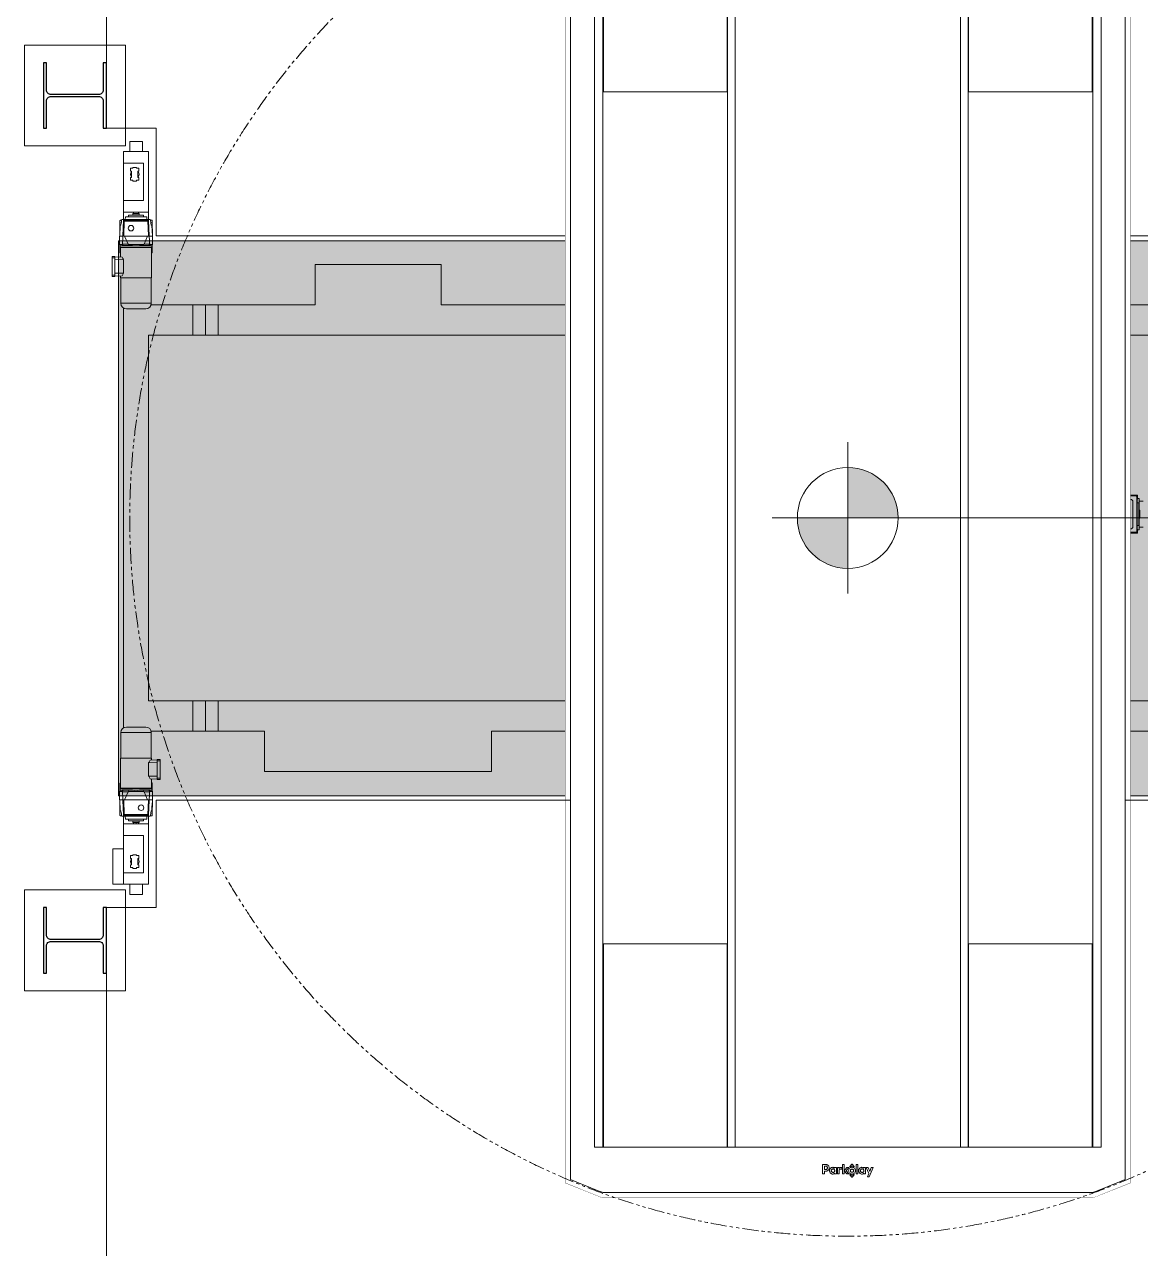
# Model space of a CAD drawing. Header units: inches. Extents: x -17229 to 23588, y -1896 to 20170.
# Drawn here: x -2525 to 1901, y 12026 to 16879 of the extents above; entities that cross this region are included whole.
import ezdxf

# ---------------------------------------------------------------- set-up
doc = ezdxf.new("R2010")
doc.units = ezdxf.units.IN
doc.header["$MEASUREMENT"] = 0
doc.set_wipeout_variables(frame=1)
doc.linetypes.add('PHANTOM', pattern=[12.7, 6.35, -1.27, 1.27, -1.27, 1.27, -1.27])
for name, color, linetype in [('PK24-LOGO', 7, 'Continuous'), ('PK24E', 7, 'Continuous'), ('PK24E-STRUCT-STEEL', 254, 'Continuous')]:
    doc.layers.add(name, color=color, linetype=linetype)
for name, color, linetype, true_color in [('PK24-SYS-ROOM', 8, 'Continuous', 0x808080), ('PK24E-COMP-PALLET', 132, 'Continuous', 0x00b7c8), ('PK24E-HELPER', 253, 'PHANTOM', 0xa1a1a1), ('PK24E-SYS-LIFT', 31, 'Continuous', 0xffcc5a)]:
    doc.layers.add(name, color=color, linetype=linetype, true_color=true_color)

# ---------------------------------------------------------------- blocks, each defined once
blk = doc.blocks.new('ELIFTTT-CHASIS--TOP-COMP-PKE24')
at = {"layer": 'PK24E-HELPER', "lineweight": 5}
blk.add_point((0, 167.5), dxfattribs=at)
at = {"layer": 'PK24E-HELPER'}
blk.add_point((0, -167.5), dxfattribs=at)
at = {"layer": 'PK24E-SYS-LIFT', "lineweight": 5}
for p, q in [((-284.75, 149.25), (-284.75, 145.25)), ((-283.91, 149.25), (-284.75, 149.25)), ((-279.75, 149.25), (-283.91, 149.25)), ((-279.75, 145.25), (-279.75, 149.25)), ((-287.25, 145.25), (-287.25, 140.65)), ((-277.25, 145.25), (-287.25, 145.25)), ((-277.25, 145.25), (-277.25, 121.25)), ((-279.35, 140.65), (-287.25, 140.65)), ((-287.25, 140.65), (-287.25, 125.85)), ((-284.4, 138.62), (-284.4, 137.52)), ((-283.48, 138.62), (-284.4, 138.62)), ((-284.4, 137.52), (-284.02, 137.52)), ((-284.02, 137.52), (-284.02, 134.98)), ((-283.48, 138.95), (-283.48, 138.62)), ((-282.02, 138.95), (-283.48, 138.95)), ((-282.02, 138.62), (-282.02, 138.95)), ((-281.1, 138.62), (-282.02, 138.62)), ((-281.48, 137.52), (-281.1, 137.52)), ((-281.48, 134.98), (-281.48, 137.52)), ((-281.1, 137.52), (-281.1, 138.62)), ((-279.35, 125.85), (-279.35, 140.65)), ((-284.4, 134.98), (-284.4, 133.88)), ((-284.02, 134.98), (-284.4, 134.98)), ((-284.4, 133.88), (-283.48, 133.88)), ((-283.48, 133.88), (-283.48, 133.55)), ((-283.48, 133.55), (-282.02, 133.55)), ((-282.02, 133.88), (-281.1, 133.88)), ((-282.02, 133.55), (-282.02, 133.88)), ((-281.1, 134.98), (-281.48, 134.98)), ((-281.1, 133.88), (-281.1, 134.98)), ((-287.25, 125.85), (-287.25, 121.25)), ((-287.25, 125.85), (-279.35, 125.85)), ((-288.64, 117.85), (-288.75, 111.75)), ((-288.44, 118.05), (-287.89, 118.05)), ((-287.82, 118.3), (-287.22, 118.3)), ((-287.46, 111.91), (-287.24, 117.91)), ((-287.25, 121.25), (-277.25, 121.25)), ((-287.25, 118.3), (-287.25, 121.25)), ((-287.22, 118.3), (-287.24, 117.91)), ((-286.95, 117.61), (-287.24, 117.91)), ((-287.24, 117.91), (-277.26, 117.91)), ((-287.22, 118.3), (-277.28, 118.3)), ((-286.95, 117.61), (-287.16, 111.91)), ((-277.55, 117.61), (-286.95, 117.61)), ((-286.47, 119.4), (-286.53, 118.3)), ((-286.47, 119.4), (-278.03, 119.4)), ((-285.25, 120.1), (-285.25, 119.4)), ((-285.25, 120.1), (-279.25, 120.1)), ((-283.4, 120.7), (-283.5, 120.6)), ((-283.5, 120.6), (-283.5, 120.1)), ((-281, 120.6), (-283.5, 120.6)), ((-283.4, 120.7), (-281.1, 120.7)), ((-283.25, 121.25), (-283.25, 120.7)), ((-281.25, 120.7), (-281.25, 121.25)), ((-281, 120.6), (-281.1, 120.7)), ((-281, 120.1), (-281, 120.6)), ((-279.25, 119.4), (-279.25, 120.1)), ((-277.97, 118.3), (-278.03, 119.4)), ((-277.26, 117.91), (-277.55, 117.61)), ((-277.34, 111.91), (-277.55, 117.61)), ((-277.26, 117.91), (-277.28, 118.3)), ((-277.28, 118.3), (-276.68, 118.3)), ((-277.26, 117.91), (-277.04, 111.91)), ((-277.25, 121.25), (-277.25, 118.3)), ((-276.61, 118.05), (-276.06, 118.05)), ((-275.86, 117.85), (-275.75, 111.75)), ((-288.83, 111.75), (-288.77, 108.41)), ((-288.83, 111.75), (-287.46, 111.75)), ((-288.56, 116.1), (-288.71, 111.75)), ((-288.62, 114.18), (-288.59, 114.17)), ((-288.54, 115.62), (-288.58, 115.63)), ((-288.56, 116.1), (-288.32, 116.1)), ((-287.53, 109.94), (-287.47, 111.69)), ((-287.47, 111.69), (-287.16, 111.91)), ((-287.46, 111.91), (-287.47, 111.69)), ((-287.09, 111.75), (-287.16, 111.91)), ((-287.09, 111.75), (-286.81, 111.75)), ((-285.44, 108.55), (-286.81, 111.75)), ((-286.81, 111.75), (-277.69, 111.75)), ((-277.69, 111.75), (-279.06, 108.55)), ((-277.69, 111.75), (-277.41, 111.75)), ((-277.41, 111.75), (-277.34, 111.91)), ((-277.03, 111.69), (-277.34, 111.91)), ((-277.04, 111.91), (-277.03, 111.69)), ((-277.04, 111.75), (-275.67, 111.75)), ((-276.97, 109.94), (-277.03, 111.69)), ((-276.18, 116.1), (-275.94, 116.1)), ((-275.79, 111.75), (-275.94, 116.1)), ((-275.73, 108.41), (-275.67, 111.75)), ((-288.77, 108.41), (-288.5, 108.14)), ((-288.77, 108.41), (-287.72, 108.41)), ((-288.64, 105.25), (-288.69, 108.33)), ((-288.5, 108.31), (-288.5, 107.35)), ((-288.5, 107.35), (-276, 107.35)), ((-288.4, 107.18), (-288.4, 103.44)), ((-288.4, 107.18), (-282.25, 107.18)), ((-287.72, 108.41), (-287.37, 108)), ((-287.37, 108), (-287.69, 108)), ((-287.67, 108.55), (-285.44, 108.55)), ((-285.07, 108), (-287.37, 108)), ((-285.44, 108.55), (-285.2, 108.41)), ((-285.2, 108.41), (-279.3, 108.41)), ((-285.2, 108.41), (-285.07, 108)), ((-283.65, 108), (-285.07, 108)), ((-282.25, 107.18), (-276.1, 107.18)), ((-279.43, 108), (-280.85, 108)), ((-279.3, 108.41), (-279.43, 108)), ((-277.13, 108), (-279.43, 108)), ((-279.3, 108.41), (-279.06, 108.55)), ((-279.06, 108.55), (-276.83, 108.55)), ((-276.78, 108.41), (-277.13, 108)), ((-276.81, 108), (-277.13, 108)), ((-276.78, 108.41), (-275.73, 108.41)), ((-276.1, 95.25), (-276.1, 107.18)), ((-276, 108.14), (-275.73, 108.41)), ((-276, 107.35), (-276, 108.31)), ((-275.86, 105.25), (-275.81, 108.33)), ((-291.75, 103.18), (-291.75, 103.68)), ((-291.75, 103.68), (-290.65, 103.68)), ((-291.75, 96.28), (-291.75, 103.18)), ((-290.65, 103.18), (-291.75, 103.18)), ((-290.65, 103.68), (-290.65, 103.18)), ((-290.65, 103.56), (-287.79, 103.41)), ((-290.65, 96.28), (-290.65, 103.18)), ((-290.65, 102.45), (-287.25, 102.38)), ((-288.44, 105.05), (-288.4, 105.05)), ((-287.25, 102.45), (-287.25, 102.38)), ((-287.25, 97.08), (-287.25, 102.38)), ((-287.25, 102.38), (-287.25, 102.38)), ((-287.2, 102.38), (-287.25, 102.38)), ((-287.2, 97.08), (-287.2, 102.38)), ((-276.1, 105.05), (-276.06, 105.05)), ((-290.65, 97), (-287.25, 97.08)), ((-287.25, 97.08), (-287.25, 97.08)), ((-287.25, 97.01), (-287.25, 97.08)), ((-287.2, 97.08), (-287.25, 97.08)), ((-161.2, 100.5), (-211.2, 100.5)), ((-211.2, 100.5), (-211.2, 84.5)), ((-161.2, 84.5), (-161.2, 100.5)), ((-291.75, 95.78), (-291.75, 96.28)), ((-291.75, 96.28), (-290.65, 96.28)), ((-290.65, 95.78), (-291.75, 95.78)), ((-290.65, 96.28), (-290.65, 95.78)), ((-290.65, 95.9), (-287.79, 96.05)), ((-288.4, 96.02), (-288.4, 95.25)), ((-288.4, 95.25), (-276.1, 95.25)), ((-288.3, 95.25), (-288.3, 88.12)), ((-276.2, 85.1), (-276.2, 95.25)), ((-288.3, 88.12), (-288.3, 87.8)), ((-288.3, 87.8), (-288.3, 85.1)), ((-288.3, 85.1), (-276.2, 85.1)), ((-287.25, -83.22), (-287.25, 83.22)), ((-278.4, 82.9), (-286.1, 82.9)), ((-276.28, 84.5), (-259.75, 84.5)), ((-259.75, 72.5), (-259.75, 84.5)), ((-259.75, 84.5), (-254.75, 84.5)), ((-254.75, 72.5), (-254.75, 84.5)), ((-254.75, 84.5), (-249.75, 84.5)), ((-249.75, 84.5), (-249.75, 72.5)), ((-211.2, 84.5), (-249.75, 84.5)), ((-68.85, 84.5), (-161.2, 84.5)), ((249.75, 84.5), (68.85, 84.5)), ((-277.25, 72.5), (-277.25, -72.5)), ((-277.25, 72.5), (-259.75, 72.5)), ((-254.75, 72.5), (-259.75, 72.5)), ((-249.75, 72.5), (-254.75, 72.5)), ((-249.75, 72.5), (-81.39, 72.5)), ((81.39, 72.5), (249.75, 72.5)), ((108.63, 9), (114.95, 9)), ((114.75, 8.8), (108.64, 8.8)), ((114.4, 8.7), (108.65, 8.7)), ((112.38, 7.3), (108.76, 7.3)), ((113.01, 6.79), (112.59, 7.21)), ((113.1, -3.58), (113.1, 6.58)), ((114.6, -5.5), (114.6, 8.5)), ((114.75, -5.8), (114.75, 8.8)), ((114.95, 8), (114.75, 8)), ((114.95, 7.5), (114.75, 7.5)), ((115.45, 6), (114.75, 6)), ((114.95, 9), (114.95, 8)), ((114.95, 8), (114.95, 7.5)), ((115.6, 7.75), (114.95, 7.75)), ((115.45, 6), (115.45, -3)), ((115.6, 7.75), (115.6, 3.3)), ((117.1, 6.6), (115.6, 6.6)), ((115.6, 1.5), (115.6, 3.3)), ((115.8, 3.13), (115.6, 3.13)), ((115.6, -0.3), (115.6, 1.5)), ((115.8, -0.13), (115.8, 3.13)), ((108.92, -4.3), (112.38, -4.3)), ((112.59, -4.21), (113.01, -3.79)), ((114.75, -3), (115.45, -3)), ((114.95, -4.5), (114.75, -4.5)), ((114.95, -5), (114.95, -4.5)), ((114.95, -4.75), (115.6, -4.75)), ((115.6, -0.13), (115.8, -0.13)), ((115.6, -0.3), (115.6, -4.75)), ((115.6, -3.6), (117.1, -3.6)), ((108.83, -6), (114.95, -6)), ((108.85, -5.7), (114.4, -5.7)), ((114.75, -5.8), (108.85, -5.8)), ((114.95, -5), (114.75, -5)), ((114.95, -6), (114.95, -5)), ((-277.25, -72.5), (-259.75, -72.5)), ((-259.75, -84.5), (-259.75, -72.5)), ((-259.75, -72.5), (-254.75, -72.5)), ((-254.75, -84.5), (-254.75, -72.5)), ((-254.75, -72.5), (-249.75, -72.5)), ((-249.75, -72.5), (-249.75, -84.5)), ((-81.39, -72.5), (-249.75, -72.5)), ((249.75, -72.5), (81.39, -72.5)), ((-288.3, -85.1), (-288.3, -95.25)), ((-276.2, -85.1), (-288.3, -85.1)), ((-286.1, -82.9), (-278.4, -82.9)), ((-276.28, -84.5), (-259.75, -84.5)), ((-276.2, -87.8), (-276.2, -85.1)), ((-254.75, -84.5), (-259.75, -84.5)), ((-249.75, -84.5), (-254.75, -84.5)), ((-249.75, -84.5), (-231.25, -84.5)), ((-231.25, -84.5), (-231.25, -100.5)), ((-141.25, -84.5), (-68.85, -84.5)), ((-141.25, -84.5), (-141.25, -100.5)), ((68.85, -84.5), (171.2, -84.5)), ((-276.2, -88.12), (-276.2, -87.8)), ((-276.2, -95.25), (-276.2, -88.12)), ((-288.4, -95.25), (-288.4, -107.18)), ((-276.1, -95.25), (-288.4, -95.25)), ((-273.85, -97), (-277.25, -97.08)), ((-277.25, -97.01), (-277.25, -97.08)), ((-273.85, -95.9), (-276.71, -96.05)), ((-276.1, -96.02), (-276.1, -95.25)), ((-273.85, -96.28), (-273.85, -95.78)), ((-273.85, -95.78), (-272.75, -95.78)), ((-272.75, -96.28), (-273.85, -96.28)), ((-273.85, -96.28), (-273.85, -103.18)), ((-272.75, -95.78), (-272.75, -96.28)), ((-272.75, -96.28), (-272.75, -103.18)), ((-277.3, -97.08), (-277.3, -102.38)), ((-277.3, -97.08), (-277.25, -97.08)), ((-277.25, -97.08), (-277.25, -102.38)), ((-277.25, -97.08), (-277.25, -97.08)), ((-231.25, -100.5), (-141.25, -100.5)), ((-288.64, -105.25), (-288.69, -108.33)), ((-288.4, -105.05), (-288.44, -105.05)), ((-277.3, -102.38), (-277.25, -102.38)), ((-273.85, -102.45), (-277.25, -102.38)), ((-277.25, -102.38), (-277.25, -102.38)), ((-277.25, -102.45), (-277.25, -102.38)), ((-273.85, -103.56), (-276.71, -103.41)), ((-276.1, -107.18), (-276.1, -103.44)), ((-276.06, -105.05), (-276.1, -105.05)), ((-275.86, -105.25), (-275.81, -108.33)), ((-273.85, -103.18), (-272.75, -103.18)), ((-273.85, -103.68), (-273.85, -103.18)), ((-272.75, -103.68), (-273.85, -103.68)), ((-272.75, -103.18), (-272.75, -103.68)), ((-288.77, -108.41), (-288.83, -111.75)), ((-288.5, -108.14), (-288.77, -108.41)), ((-287.72, -108.41), (-288.77, -108.41)), ((-288.5, -107.35), (-288.5, -108.31)), ((-276, -107.35), (-288.5, -107.35)), ((-282.25, -107.18), (-288.4, -107.18)), ((-287.72, -108.41), (-287.37, -108)), ((-287.69, -108), (-287.37, -108)), ((-285.44, -108.55), (-287.67, -108.55)), ((-287.53, -109.94), (-287.47, -111.69)), ((-287.37, -108), (-285.07, -108)), ((-286.81, -111.75), (-285.44, -108.55)), ((-285.2, -108.41), (-285.44, -108.55)), ((-285.2, -108.41), (-285.07, -108)), ((-279.3, -108.41), (-285.2, -108.41)), ((-285.07, -108), (-283.65, -108)), ((-276.1, -107.18), (-282.25, -107.18)), ((-280.85, -108), (-279.43, -108)), ((-279.3, -108.41), (-279.43, -108)), ((-279.43, -108), (-277.13, -108)), ((-279.06, -108.55), (-279.3, -108.41)), ((-279.06, -108.55), (-277.69, -111.75)), ((-276.83, -108.55), (-279.06, -108.55)), ((-276.78, -108.41), (-277.13, -108)), ((-277.13, -108), (-276.81, -108)), ((-276.97, -109.94), (-277.03, -111.69)), ((-275.73, -108.41), (-276.78, -108.41)), ((-276, -108.31), (-276, -107.35)), ((-275.73, -108.41), (-276, -108.14)), ((-275.67, -111.75), (-275.73, -108.41)), ((-287.46, -111.75), (-288.83, -111.75)), ((-288.64, -117.85), (-288.75, -111.75)), ((-288.71, -111.75), (-288.56, -116.1)), ((-288.32, -116.1), (-288.56, -116.1)), ((-287.47, -111.69), (-287.16, -111.91)), ((-287.46, -111.91), (-287.47, -111.69)), ((-287.24, -117.91), (-287.46, -111.91)), ((-287.09, -111.75), (-287.16, -111.91)), ((-287.16, -111.91), (-286.95, -117.61)), ((-286.81, -111.75), (-287.09, -111.75)), ((-277.69, -111.75), (-286.81, -111.75)), ((-277.41, -111.75), (-277.69, -111.75)), ((-277.55, -117.61), (-277.34, -111.91)), ((-277.41, -111.75), (-277.34, -111.91)), ((-277.03, -111.69), (-277.34, -111.91)), ((-277.04, -111.91), (-277.26, -117.91)), ((-277.04, -111.91), (-277.03, -111.69)), ((-275.67, -111.75), (-277.04, -111.75)), ((-275.94, -116.1), (-276.18, -116.1)), ((-275.96, -115.62), (-275.92, -115.63)), ((-275.94, -116.1), (-275.79, -111.75)), ((-275.88, -114.18), (-275.91, -114.17)), ((-275.86, -117.85), (-275.75, -111.75)), ((-287.89, -118.05), (-288.44, -118.05)), ((-287.22, -118.3), (-287.82, -118.3)), ((-287.25, -121.25), (-287.25, -118.3)), ((-287.25, -121.25), (-277.25, -121.25)), ((-287.25, -121.25), (-287.25, -125.85)), ((-287.24, -117.91), (-286.95, -117.61)), ((-277.26, -117.91), (-287.24, -117.91)), ((-287.24, -117.91), (-287.22, -118.3)), ((-277.28, -118.3), (-287.22, -118.3)), ((-286.95, -117.61), (-277.55, -117.61)), ((-286.53, -118.3), (-286.47, -119.4)), ((-278.03, -119.4), (-286.47, -119.4)), ((-285.25, -119.4), (-285.25, -120.1)), ((-279.25, -120.1), (-285.25, -120.1)), ((-283.5, -120.1), (-283.5, -120.6)), ((-283.5, -120.6), (-283.4, -120.7)), ((-283.5, -120.6), (-281, -120.6)), ((-281.1, -120.7), (-283.4, -120.7)), ((-283.25, -120.7), (-283.25, -121.25)), ((-281.25, -121.25), (-281.25, -120.7)), ((-281.1, -120.7), (-281, -120.6)), ((-281, -120.6), (-281, -120.1)), ((-279.25, -120.1), (-279.25, -119.4)), ((-278.03, -119.4), (-277.97, -118.3)), ((-277.55, -117.61), (-277.26, -117.91)), ((-277.28, -118.3), (-277.26, -117.91)), ((-276.68, -118.3), (-277.28, -118.3)), ((-277.25, -118.3), (-277.25, -121.25)), ((-277.25, -121.25), (-277.25, -145.25)), ((-276.06, -118.05), (-276.61, -118.05)), ((-279.35, -125.85), (-287.25, -125.85)), ((-287.25, -125.85), (-287.25, -140.65)), ((-279.35, -140.65), (-279.35, -125.85)), ((-291.45, -145.25), (-291.45, -131.25)), ((-287.25, -131.25), (-291.45, -131.25)), ((-284.4, -133.88), (-284.4, -134.98)), ((-283.48, -133.88), (-284.4, -133.88)), ((-284.4, -134.98), (-284.02, -134.98)), ((-284.02, -134.98), (-284.02, -137.52)), ((-282.02, -133.55), (-283.48, -133.55)), ((-283.48, -133.55), (-283.48, -133.88)), ((-282.02, -133.88), (-282.02, -133.55)), ((-281.1, -133.88), (-282.02, -133.88)), ((-281.48, -134.98), (-281.1, -134.98)), ((-281.48, -137.52), (-281.48, -134.98)), ((-281.1, -134.98), (-281.1, -133.88)), ((-287.25, -140.65), (-279.35, -140.65)), ((-287.25, -140.65), (-287.25, -145.25)), ((-284.4, -137.52), (-284.4, -138.62)), ((-284.02, -137.52), (-284.4, -137.52)), ((-284.4, -138.62), (-283.48, -138.62)), ((-283.48, -138.62), (-283.48, -138.95)), ((-283.48, -138.95), (-282.02, -138.95)), ((-282.02, -138.62), (-281.1, -138.62)), ((-282.02, -138.95), (-282.02, -138.62)), ((-281.1, -137.52), (-281.48, -137.52)), ((-281.1, -138.62), (-281.1, -137.52)), ((-287.25, -145.25), (-291.45, -145.25)), ((-287.25, -145.25), (-277.25, -145.25)), ((-284.75, -145.25), (-284.75, -149.25)), ((-279.75, -149.25), (-279.75, -145.25)), ((-279.75, -149.25), (-284.75, -149.25))]:
    blk.add_line(p, q, dxfattribs=at)
for centre, radius in [((-284.25, 114.91), 1.1), ((0, 0), 109), ((0, 0), 60), ((-280.25, -114.91), 1.1)]:
    blk.add_circle(centre, radius, dxfattribs=at)
for centre, radius, start, end in [((-282.75, 136.25), 1.72, 137.63, 222.37), ((-282.75, 136.25), 1.72, 317.63, 42.37), ((-288.44, 117.85), 0.2, 90, 179), ((-287.75, 117), 0.45, 132.2453, 204.5747), ((-276.75, 117), 0.45, 335.4253, 47.7547), ((-276.06, 117.85), 0.2, 1, 90), ((-288.3, 107.35), 0.2, 180, 240), ((-282.25, 101.91), 6.25, 77.0707, 102.9293), ((-276.2, 107.35), 0.2, 300, 0), ((-288.44, 105.25), 0.2, 181, 270), ((-282.25, 106.03), 6.15, 215.6016, 216.4055), ((-276.06, 105.25), 0.2, 270, 359), ((-282.25, 93.43), 6.15, 143.5945, 144.3984), ((-286.1, 85.1), 2.2, 180, 270), ((-278.4, 85.1), 2.2, 270, 0), ((112.38, 7), 0.3, 45, 90), ((112.8, 6.58), 0.3, 0, 45), ((114.4, 8.5), 0.2, 0, 90), ((115.4, 3.3), 0.2, 0, 75.5225), ((112.38, -4), 0.3, 270, 315), ((112.8, -3.58), 0.3, 315, 0), ((115.4, -0.3), 0.2, 284.4775, 0), ((114.4, -5.5), 0.2, 270, 0), ((-286.1, -85.1), 2.2, 90, 180), ((-278.4, -85.1), 2.2, 0, 90), ((-282.25, -93.43), 6.15, 323.5945, 324.3984), ((-288.44, -105.25), 0.2, 90, 179), ((-282.25, -106.03), 6.15, 35.6016, 36.4055), ((-276.06, -105.25), 0.2, 1, 90), ((-288.3, -107.35), 0.2, 120, 180), ((-282.25, -101.91), 6.25, 257.0707, 282.9293), ((-276.2, -107.35), 0.2, 0, 60), ((-288.44, -117.85), 0.2, 181, 270), ((-287.75, -117), 0.45, 155.4253, 227.7547), ((-276.75, -117), 0.45, 312.2453, 24.5747), ((-276.06, -117.85), 0.2, 270, 359), ((-282.75, -136.25), 1.72, 137.63, 222.37), ((-282.75, -136.25), 1.72, 317.63, 42.37)]:
    blk.add_arc(centre, radius, start, end, dxfattribs=at)
for centre, major_axis, ratio, start_param, end_param in [((-258.83, 111.06), (0, 29.91), 0.99939, 1.327153, 1.396535), ((-305.67, 111.06), (0, 29.91), 0.99939, 4.886651, 4.956033), ((-259.13, 85.52), (-26.34, 26.35), 0.507159, 0.207962, 0.215452), ((-259.93, 27.64), (-17.65, 106.42), 0.210216, 0.652517, 0.672911), ((-304.57, 27.64), (17.65, 106.42), 0.210212, 5.610299, 5.630699), ((-305.37, 85.52), (26.34, 26.35), 0.507143, 6.067743, 6.075233), ((-282.25, 105.66), (-4.43, 4.6), 0.92858, 1.214489, 1.388243), ((-282.25, 93.8), (4.43, 4.6), 0.92858, 1.75335, 1.927104), ((-282.25, -93.8), (4.43, 4.6), 0.92858, 4.894943, 5.068696), ((-282.25, -105.66), (-4.43, 4.6), 0.92858, 4.356082, 4.529835), ((-259.13, -85.52), (26.34, 26.35), 0.507143, 2.92615, 2.93364), ((-259.93, -27.64), (17.65, 106.42), 0.210212, 2.468706, 2.489106), ((-304.57, -27.64), (-17.65, 106.42), 0.210216, 3.79411, 3.814504), ((-305.37, -85.52), (-26.34, 26.35), 0.507159, 3.349555, 3.357045), ((-258.83, -111.06), (0, 29.91), 0.99939, 1.745058, 1.81444), ((-305.67, -111.06), (0, 29.91), 0.99939, 4.468745, 4.538127)]:
    blk.add_ellipse(centre, major_axis=major_axis, ratio=ratio, start_param=start_param, end_param=end_param, dxfattribs=at)
for points, knots in [([(-287.82, 118.3), (-287.82, 118.3), (-287.83, 118.3), (-287.83, 118.28), (-287.83, 118.28)], [0, 0, 0, 0, 0.487803, 1, 1, 1, 1]), ([(-282.41, 121.25), (-282.39, 121.24), (-282.34, 121.21), (-282.25, 121.2), (-282.16, 121.21), (-282.11, 121.24), (-282.09, 121.25)], [0, 0, 0, 0, 0.230406, 0.49981, 0.78779, 1, 1, 1, 1]), ([(-276.67, 118.28), (-276.67, 118.28), (-276.67, 118.3), (-276.68, 118.3), (-276.68, 118.3)], [0, 0, 0, 0, 0.485402, 1, 1, 1, 1]), ([(-288.61, 114.18), (-288.61, 114.18), (-288.61, 114.16), (-288.61, 114.22), (-288.6, 114.37), (-288.6, 114.62), (-288.6, 114.9), (-288.59, 115.18), (-288.59, 115.43), (-288.58, 115.58), (-288.58, 115.64), (-288.58, 115.63), (-288.58, 115.63)], [0, 0, 0, 0, 0.000422, 0.125216, 0.249969, 0.374831, 0.499914, 0.625089, 0.750116, 0.875001, 0.999834, 1, 1, 1, 1]), ([(-288.58, 115.24), (-288.58, 115.23), (-288.58, 115.15), (-288.59, 114.97), (-288.6, 114.73), (-288.6, 114.53), (-288.6, 114.43), (-288.6, 114.39)], [0, 0, 0, 0, 0.041978, 0.306281, 0.570431, 0.834353, 1, 1, 1, 1]), ([(-288.6, 114.39), (-288.6, 114.33), (-288.6, 114.24), (-288.59, 114.21), (-288.59, 114.2)], [0, 0, 0, 0, 0.571187, 1, 1, 1, 1]), ([(-288.58, 114.19), (-288.58, 114.19), (-288.57, 114.2), (-288.56, 114.28), (-288.54, 114.44), (-288.53, 114.66), (-288.51, 114.9), (-288.51, 115.15), (-288.51, 115.36), (-288.52, 115.53), (-288.53, 115.62), (-288.53, 115.62), (-288.54, 115.61)], [0, 0, 0, 0, 0.009511, 0.124893, 0.240611, 0.356456, 0.472081, 0.587302, 0.702221, 0.817124, 0.932235, 1, 1, 1, 1]), ([(-288.26, 116.25), (-288.27, 116.21), (-288.29, 116.14), (-288.31, 116.1), (-288.31, 116.1), (-288.32, 116.1)], [0, 0, 0, 0, 0.432931, 0.865827, 1, 1, 1, 1]), ([(-276.18, 116.1), (-276.19, 116.11), (-276.21, 116.12), (-276.22, 116.18), (-276.23, 116.23), (-276.24, 116.25)], [0, 0, 0, 0, 0.43316, 0.866325, 1, 1, 1, 1]), ([(-287.69, 108), (-287.78, 108.05), (-288, 108.18), (-288.21, 108.29), (-288.35, 108.34), (-288.43, 108.36), (-288.47, 108.35), (-288.5, 108.34), (-288.5, 108.31), (-288.5, 108.31)], [0, 0, 0, 0, 0.189659, 0.44506, 0.57653, 0.707999, 0.799497, 0.930008, 1, 1, 1, 1]), ([(-276, 108.31), (-276, 108.31), (-276, 108.34), (-276.02, 108.35), (-276.08, 108.36), (-276.16, 108.34), (-276.27, 108.29), (-276.41, 108.23), (-276.58, 108.14), (-276.73, 108.05), (-276.81, 108)], [0, 0, 0, 0, 0.053259, 0.184632, 0.316005, 0.44367, 0.571338, 0.702705, 0.834078, 1, 1, 1, 1]), ([(-288.3, 87.8), (-288.3, 87.8), (-288.3, 87.81), (-288.3, 87.83), (-288.3, 87.87), (-288.3, 87.92), (-288.3, 87.98), (-288.3, 88.03), (-288.3, 88.08), (-288.3, 88.11), (-288.3, 88.12), (-288.3, 88.12), (-288.3, 88.12)], [0, 0, 0, 0, 0.106425, 0.212833, 0.319705, 0.427399, 0.535627, 0.64388, 0.751778, 0.859172, 0.966191, 1, 1, 1, 1]), ([(-276.2, -87.8), (-276.2, -87.8), (-276.2, -87.81), (-276.2, -87.83), (-276.2, -87.87), (-276.2, -87.92), (-276.2, -87.98), (-276.2, -88.03), (-276.2, -88.08), (-276.2, -88.11), (-276.2, -88.12), (-276.2, -88.12), (-276.2, -88.12)], [0, 0, 0, 0, 0.106425, 0.212833, 0.319704, 0.427399, 0.535627, 0.643879, 0.751778, 0.859172, 0.966191, 1, 1, 1, 1]), ([(-288.5, -108.31), (-288.5, -108.31), (-288.5, -108.34), (-288.48, -108.35), (-288.42, -108.36), (-288.34, -108.34), (-288.23, -108.29), (-288.09, -108.23), (-287.92, -108.14), (-287.77, -108.05), (-287.69, -108)], [0, 0, 0, 0, 0.053259, 0.184632, 0.316005, 0.44367, 0.571338, 0.702705, 0.834078, 1, 1, 1, 1]), ([(-276.81, -108), (-276.72, -108.05), (-276.5, -108.18), (-276.29, -108.29), (-276.15, -108.34), (-276.07, -108.36), (-276.03, -108.35), (-276, -108.34), (-276, -108.31), (-276, -108.31)], [0, 0, 0, 0, 0.189659, 0.44506, 0.57653, 0.707999, 0.799497, 0.930008, 1, 1, 1, 1]), ([(-288.32, -116.1), (-288.31, -116.11), (-288.29, -116.12), (-288.28, -116.18), (-288.27, -116.23), (-288.26, -116.25)], [0, 0, 0, 0, 0.43316, 0.866317, 1, 1, 1, 1]), ([(-276.24, -116.25), (-276.23, -116.21), (-276.21, -116.14), (-276.19, -116.1), (-276.19, -116.1), (-276.18, -116.1)], [0, 0, 0, 0, 0.432931, 0.865827, 1, 1, 1, 1]), ([(-275.92, -114.19), (-275.92, -114.19), (-275.93, -114.2), (-275.94, -114.28), (-275.96, -114.44), (-275.97, -114.66), (-275.99, -114.9), (-275.99, -115.15), (-275.99, -115.36), (-275.98, -115.53), (-275.97, -115.62), (-275.97, -115.62), (-275.96, -115.61)], [0, 0, 0, 0, 0.009511, 0.124894, 0.240611, 0.356456, 0.472081, 0.587302, 0.702221, 0.817124, 0.932235, 1, 1, 1, 1]), ([(-275.89, -114.18), (-275.89, -114.18), (-275.89, -114.16), (-275.89, -114.22), (-275.9, -114.37), (-275.9, -114.62), (-275.9, -114.9), (-275.91, -115.18), (-275.91, -115.43), (-275.92, -115.58), (-275.92, -115.64), (-275.92, -115.63), (-275.92, -115.63)], [0, 0, 0, 0, 0.000422, 0.125216, 0.249969, 0.374831, 0.499914, 0.625089, 0.750116, 0.875001, 0.999834, 1, 1, 1, 1]), ([(-275.92, -115.24), (-275.92, -115.23), (-275.92, -115.15), (-275.91, -114.97), (-275.9, -114.73), (-275.9, -114.53), (-275.9, -114.43), (-275.9, -114.39)], [0, 0, 0, 0, 0.041978, 0.30628, 0.570431, 0.834353, 1, 1, 1, 1]), ([(-275.9, -114.39), (-275.9, -114.33), (-275.9, -114.24), (-275.91, -114.21), (-275.91, -114.2)], [0, 0, 0, 0, 0.571187, 1, 1, 1, 1]), ([(-287.83, -118.28), (-287.83, -118.28), (-287.83, -118.3), (-287.82, -118.3), (-287.82, -118.3)], [0, 0, 0, 0, 0.485402, 1, 1, 1, 1]), ([(-282.09, -121.25), (-282.11, -121.24), (-282.16, -121.21), (-282.25, -121.2), (-282.34, -121.21), (-282.39, -121.24), (-282.41, -121.25)], [0, 0, 0, 0, 0.230406, 0.49981, 0.78779, 1, 1, 1, 1]), ([(-276.68, -118.3), (-276.68, -118.3), (-276.67, -118.3), (-276.67, -118.28), (-276.67, -118.28)], [0, 0, 0, 0, 0.487803, 1, 1, 1, 1])]:
    blk.add_open_spline(points, degree=3, knots=knots, dxfattribs=at)
blk = doc.blocks.new('STEEL-HEA260--TOP-STRUCT-PK24')
at = {"layer": 'PK24E-STRUCT-STEEL', "color": 8, "true_color": 0x808080}
blk.add_lwpolyline([(11.25, 13), (11.25, 2.175, -0.4142136), (9.45, 0.375), (-9.45, 0.375, -0.4142136), (-11.25, 2.175), (-11.25, 13), (-12.5, 13), (-12.5, -13), (-11.25, -13), (-11.25, -2.175, -0.4142136), (-9.45, -0.375), (9.45, -0.375, -0.4142136), (11.25, -2.175), (11.25, -13), (12.5, -13), (12.5, 13)], format="xyb", close=True, dxfattribs=at)
blk = doc.blocks.new('STEEL-HEA260-WPLATE-TOP-STRUCT-PK24')
at = {"layer": 'PK24E-STRUCT-STEEL', "color": 8, "lineweight": 5, "true_color": 0x808080}
blk.add_lwpolyline([(-20, 20), (20, 20), (20, -20), (-20, -20)], close=True, dxfattribs=at)
at = {"lineweight": 5}
blk.add_blockref('STEEL-HEA260--TOP-STRUCT-PK24', (0, 0), dxfattribs=at)
blk = doc.blocks.new('ELIFT-COLUMNS--TOP-COMP-PKE24')
at = {"lineweight": 5}
for p in [(-306.5, 167.5), (-306.5, -167.5)]:
    blk.add_blockref('STEEL-HEA260-WPLATE-TOP-STRUCT-PK24', p, dxfattribs=at)
blk = doc.blocks.new('LOGO----DECOR-PK24')
at = {"layer": 'PK24-LOGO', "lineweight": 5}
for p, q in [((-10, 2.13), (-8.71, 2.13)), ((-10, -1.62), (-10, 2.13)), ((-9.29, 1.47), (-9.29, 0.11)), ((-8.76, 1.47), (-9.29, 1.47)), ((-9.29, 0.11), (-8.76, 0.11)), ((-8.61, 1.46), (-8.76, 1.47)), ((-8.76, 0.11), (-8.61, 0.13)), ((-8.71, 2.13), (-8.43, 2.11)), ((-8.48, 1.42), (-8.61, 1.46)), ((-8.61, 0.13), (-8.48, 0.17)), ((-8.36, 1.35), (-8.48, 1.42)), ((-8.48, 0.17), (-8.36, 0.23)), ((-8.43, 2.11), (-8.3, 2.07)), ((-8.26, 1.27), (-8.36, 1.35)), ((-8.36, 0.23), (-8.26, 0.31)), ((-8.3, 2.07), (-8.17, 2.03)), ((-8.19, 1.17), (-8.26, 1.27)), ((-8.26, 0.31), (-8.19, 0.41)), ((-8.13, 1.05), (-8.19, 1.17)), ((-8.19, 0.41), (-8.13, 0.53)), ((-8.17, 2.03), (-7.94, 1.9)), ((-8.09, 0.93), (-8.13, 1.05)), ((-8.13, 0.53), (-8.09, 0.66)), ((-8.08, 0.79), (-8.09, 0.93)), ((-8.09, 0.66), (-8.08, 0.79)), ((-7.94, 1.9), (-7.74, 1.74)), ((-7.74, 1.74), (-7.58, 1.55)), ((-7.58, 0.04), (-7.74, -0.16)), ((-7.58, 1.55), (-7.46, 1.32)), ((-7.46, 0.27), (-7.58, 0.04)), ((-7.46, 1.32), (-7.38, 1.06)), ((-7.38, 0.52), (-7.46, 0.27)), ((-7.38, 1.06), (-7.36, 0.79)), ((-7.36, 0.79), (-7.38, 0.52)), ((-7.19, -0.02), (-7.16, 0.13)), ((-7.16, 0.13), (-7.11, 0.26)), ((-7.11, 0.26), (-6.98, 0.49)), ((-6.98, 0.49), (-6.82, 0.68)), ((-6.82, 0.68), (-6.62, 0.82)), ((-6.62, 0.82), (-6.41, 0.92)), ((-6.42, 0.06), (-6.48, -0.05)), ((-6.33, 0.17), (-6.42, 0.06)), ((-6.41, 0.92), (-6.19, 0.98)), ((-6.23, 0.25), (-6.33, 0.17)), ((-6.11, 0.31), (-6.23, 0.25)), ((-6.19, 0.98), (-5.97, 1)), ((-5.98, 0.35), (-6.11, 0.31)), ((-5.84, 0.36), (-5.98, 0.35)), ((-5.97, 1), (-5.74, 0.98)), ((-5.71, 0.35), (-5.84, 0.36)), ((-5.74, 0.98), (-5.53, 0.92)), ((-5.58, 0.31), (-5.71, 0.35)), ((-5.47, 0.24), (-5.58, 0.31)), ((-5.53, 0.92), (-5.35, 0.82)), ((-5.37, 0.16), (-5.47, 0.24)), ((-5.29, 0.06), (-5.37, 0.16)), ((-5.35, 0.82), (-5.21, 0.7)), ((-5.23, -0.06), (-5.29, 0.06)), ((-5.21, 0.7), (-5.21, 0.95)), ((-5.21, 0.95), (-4.5, 0.95)), ((-4.5, 0.95), (-4.5, -1.62)), ((-3.41, 0.95), (-4.11, 0.95)), ((-4.11, 0.95), (-4.11, -1.62)), ((-3.41, 0.53), (-3.41, 0.95)), ((-3.36, 0.62), (-3.41, 0.53)), ((-3.37, -0.03), (-3.32, 0.06)), ((-3.29, 0.71), (-3.36, 0.62)), ((-3.32, 0.06), (-3.26, 0.13)), ((-3.22, 0.78), (-3.29, 0.71)), ((-3.26, 0.13), (-3.19, 0.19)), ((-3.14, 0.84), (-3.22, 0.78)), ((-3.19, 0.19), (-3.11, 0.23)), ((-3.05, 0.89), (-3.14, 0.84)), ((-3.11, 0.23), (-3.02, 0.26)), ((-2.94, 0.92), (-3.05, 0.89)), ((-3.02, 0.26), (-2.92, 0.27)), ((-2.83, 0.94), (-2.94, 0.92)), ((-2.92, 0.27), (-2.42, 0.27)), ((-2.7, 0.95), (-2.83, 0.94)), ((-2.42, 0.95), (-2.7, 0.95)), ((-2.42, 0.27), (-2.42, 0.95)), ((-1.42, 2.13), (-2.13, 2.13)), ((-2.13, 2.13), (-2.13, -1.62)), ((-1.42, -1.62), (-1.42, 2.13)), ((-0.37, 0.95), (-1.42, -0.33)), ((-0.61, -0.33), (0.44, 0.95)), ((0.44, 0.95), (-0.37, 0.95)), ((0.44, 0.19), (0.36, -0.06)), ((0.56, 0.41), (0.44, 0.19)), ((0.72, 0.61), (0.56, 0.41)), ((0.92, 0.77), (0.72, 0.61)), ((0.77, 1.32), (0.79, 1.37)), ((0.78, 1.26), (0.77, 1.32)), ((0.81, 1.24), (0.78, 1.26)), ((0.79, 1.37), (1.61, 2.19)), ((0.85, 1.23), (0.81, 1.24)), ((0.89, 1.24), (0.85, 1.23)), ((1.07, 1.32), (0.89, 1.24)), ((1.15, 0.9), (0.92, 0.77)), ((1.27, 1.37), (1.07, 1.32)), ((1.07, -0.08), (1.13, 0.03)), ((1.13, 0.03), (1.21, 0.12)), ((1.4, 0.98), (1.15, 0.9)), ((1.21, 0.12), (1.3, 0.2)), ((1.46, 1.41), (1.27, 1.37)), ((1.3, 0.2), (1.41, 0.26)), ((1.67, 1), (1.4, 0.98)), ((1.41, 0.26), (1.54, 0.3)), ((1.67, 1.42), (1.46, 1.41)), ((1.54, 0.3), (1.67, 0.31)), ((1.61, 2.19), (1.67, 2.21)), ((1.67, 2.21), (1.73, 2.19)), ((1.87, 1.41), (1.67, 1.42)), ((1.94, 0.98), (1.67, 1)), ((1.67, 0.31), (1.8, 0.3)), ((1.73, 2.19), (2.54, 1.37)), ((1.8, 0.3), (1.92, 0.26)), ((2.07, 1.37), (1.87, 1.41)), ((1.92, 0.26), (2.03, 0.2)), ((2.19, 0.9), (1.94, 0.98)), ((2.03, 0.2), (2.13, 0.12)), ((2.26, 1.32), (2.07, 1.37)), ((2.13, 0.12), (2.2, 0.03)), ((2.41, 0.77), (2.19, 0.9)), ((2.2, 0.03), (2.26, -0.08)), ((2.45, 1.24), (2.26, 1.32)), ((2.61, 0.61), (2.41, 0.77)), ((2.48, 1.23), (2.45, 1.24)), ((2.52, 1.24), (2.48, 1.23)), ((2.55, 1.26), (2.52, 1.24)), ((2.54, 1.37), (2.57, 1.32)), ((2.57, 1.32), (2.55, 1.26)), ((2.78, 0.41), (2.61, 0.61)), ((2.9, 0.19), (2.78, 0.41)), ((2.98, -0.06), (2.9, 0.19)), ((3.31, 2.13), (4.01, 2.13)), ((3.31, -1.62), (3.31, 2.13)), ((4.01, 2.13), (4.01, -1.62)), ((4.37, -0.02), (4.4, 0.13)), ((4.4, 0.13), (4.45, 0.26)), ((4.45, 0.26), (4.58, 0.49)), ((4.58, 0.49), (4.74, 0.68)), ((4.74, 0.68), (4.93, 0.82)), ((4.93, 0.82), (5.15, 0.92)), ((5.14, 0.06), (5.08, -0.05)), ((5.23, 0.17), (5.14, 0.06)), ((5.15, 0.92), (5.37, 0.98)), ((5.33, 0.25), (5.23, 0.17)), ((5.45, 0.31), (5.33, 0.25)), ((5.37, 0.98), (5.59, 1)), ((5.58, 0.35), (5.45, 0.31)), ((5.72, 0.36), (5.58, 0.35)), ((5.59, 1), (5.82, 0.98)), ((5.85, 0.35), (5.72, 0.36)), ((5.82, 0.98), (6.03, 0.92)), ((5.98, 0.31), (5.85, 0.35)), ((6.09, 0.24), (5.98, 0.31)), ((6.03, 0.92), (6.21, 0.82)), ((6.19, 0.16), (6.09, 0.24)), ((6.27, 0.06), (6.19, 0.16)), ((6.21, 0.82), (6.35, 0.7)), ((6.32, -0.06), (6.27, 0.06)), ((6.35, 0.7), (6.35, 0.95)), ((6.35, 0.95), (7.06, 0.95)), ((7.06, 0.95), (7.06, -1.62)), ((8.33, -1.51), (7.31, 0.95)), ((7.31, 0.95), (8.05, 0.95)), ((8.05, 0.95), (8.68, -0.63)), ((10, 0.95), (8.51, -2.81)), ((8.68, -0.63), (9.27, 0.95)), ((9.27, 0.95), (10, 0.95)), ((-9.29, -1.62), (-10, -1.62)), ((-8.71, -0.55), (-9.29, -0.55)), ((-9.29, -0.55), (-9.29, -1.62)), ((-8.43, -0.52), (-8.71, -0.55)), ((-8.3, -0.49), (-8.43, -0.52)), ((-8.17, -0.44), (-8.3, -0.49)), ((-7.94, -0.32), (-8.17, -0.44)), ((-7.74, -0.16), (-7.94, -0.32)), ((-7.22, -0.33), (-7.21, -0.17)), ((-7.21, -0.5), (-7.22, -0.33)), ((-7.21, -0.17), (-7.19, -0.02)), ((-7.19, -0.65), (-7.21, -0.5)), ((-7.16, -0.79), (-7.19, -0.65)), ((-7.1, -0.92), (-7.16, -0.79)), ((-6.97, -1.15), (-7.1, -0.92)), ((-6.81, -1.34), (-6.97, -1.15)), ((-6.62, -1.48), (-6.81, -1.34)), ((-6.41, -1.59), (-6.62, -1.48)), ((-6.52, -0.18), (-6.53, -0.33)), ((-6.53, -0.33), (-6.52, -0.47)), ((-6.48, -0.05), (-6.52, -0.18)), ((-6.52, -0.47), (-6.48, -0.6)), ((-6.48, -0.6), (-6.42, -0.72)), ((-6.42, -0.72), (-6.33, -0.82)), ((-6.19, -1.65), (-6.41, -1.59)), ((-6.33, -0.82), (-6.23, -0.9)), ((-6.23, -0.9), (-6.11, -0.97)), ((-5.98, -1.67), (-6.19, -1.65)), ((-6.11, -0.97), (-5.98, -1.01)), ((-5.98, -1.01), (-5.84, -1.02)), ((-5.74, -1.65), (-5.98, -1.67)), ((-5.84, -1.02), (-5.71, -1.01)), ((-5.53, -1.57), (-5.74, -1.65)), ((-5.71, -1.01), (-5.58, -0.97)), ((-5.58, -0.97), (-5.47, -0.9)), ((-5.35, -1.47), (-5.53, -1.57)), ((-5.47, -0.9), (-5.37, -0.82)), ((-5.37, -0.82), (-5.29, -0.72)), ((-5.21, -1.33), (-5.35, -1.47)), ((-5.29, -0.72), (-5.23, -0.6)), ((-5.2, -0.19), (-5.23, -0.06)), ((-5.23, -0.6), (-5.2, -0.47)), ((-5.21, -1.62), (-5.21, -1.33)), ((-5.21, -1.33), (-5.21, -1.33)), ((-4.5, -1.62), (-5.21, -1.62)), ((-5.19, -0.33), (-5.2, -0.19)), ((-5.2, -0.47), (-5.19, -0.33)), ((-4.11, -1.62), (-3.41, -1.62)), ((-3.41, -0.21), (-3.4, -0.12)), ((-3.41, -1.62), (-3.41, -0.21)), ((-3.4, -0.12), (-3.37, -0.03)), ((-2.13, -1.62), (-1.42, -1.62)), ((-1.42, -0.33), (-0.37, -1.62)), ((0.44, -1.62), (-0.61, -0.33)), ((-0.37, -1.62), (0.44, -1.62)), ((0.36, -0.06), (0.33, -0.33)), ((0.33, -0.33), (0.36, -0.6)), ((0.36, -0.6), (0.44, -0.85)), ((0.44, -0.85), (0.56, -1.08)), ((0.56, -1.08), (0.72, -1.28)), ((0.72, -1.28), (0.92, -1.44)), ((0.77, -1.98), (0.78, -1.93)), ((0.79, -2.04), (0.77, -1.98)), ((0.78, -1.93), (0.81, -1.9)), ((1.61, -2.85), (0.79, -2.04)), ((0.81, -1.9), (0.85, -1.89)), ((0.85, -1.89), (0.89, -1.9)), ((0.89, -1.9), (1.07, -1.98)), ((0.92, -1.44), (1.15, -1.56)), ((1.02, -0.33), (1.03, -0.2)), ((1.03, -0.46), (1.02, -0.33)), ((1.03, -0.2), (1.07, -0.08)), ((1.07, -0.59), (1.03, -0.46)), ((1.13, -0.7), (1.07, -0.59)), ((1.07, -1.98), (1.27, -2.04)), ((1.21, -0.79), (1.13, -0.7)), ((1.15, -1.56), (1.4, -1.64)), ((1.3, -0.87), (1.21, -0.79)), ((1.27, -2.04), (1.46, -2.07)), ((1.41, -0.93), (1.3, -0.87)), ((1.4, -1.64), (1.67, -1.67)), ((1.54, -0.97), (1.41, -0.93)), ((1.46, -2.07), (1.67, -2.09)), ((1.67, -0.98), (1.54, -0.97)), ((1.67, -2.88), (1.61, -2.85)), ((1.8, -0.97), (1.67, -0.98)), ((1.67, -1.67), (1.94, -1.64)), ((1.67, -2.09), (1.87, -2.07)), ((1.73, -2.85), (1.67, -2.88)), ((2.54, -2.04), (1.73, -2.85)), ((1.92, -0.93), (1.8, -0.97)), ((1.87, -2.07), (2.07, -2.04)), ((2.03, -0.87), (1.92, -0.93)), ((1.94, -1.64), (2.19, -1.56)), ((2.13, -0.79), (2.03, -0.87)), ((2.07, -2.04), (2.26, -1.98)), ((2.2, -0.7), (2.13, -0.79)), ((2.19, -1.56), (2.41, -1.44)), ((2.26, -0.59), (2.2, -0.7)), ((2.26, -0.08), (2.3, -0.2)), ((2.3, -0.46), (2.26, -0.59)), ((2.26, -1.98), (2.45, -1.9)), ((2.3, -0.2), (2.31, -0.33)), ((2.31, -0.33), (2.3, -0.46)), ((2.41, -1.44), (2.61, -1.28)), ((2.45, -1.9), (2.48, -1.89)), ((2.48, -1.89), (2.52, -1.9)), ((2.52, -1.9), (2.55, -1.93)), ((2.57, -1.98), (2.54, -2.04)), ((2.55, -1.93), (2.57, -1.98)), ((2.61, -1.28), (2.78, -1.08)), ((2.78, -1.08), (2.9, -0.85)), ((2.9, -0.85), (2.98, -0.6)), ((3, -0.33), (2.98, -0.06)), ((2.98, -0.6), (3, -0.33)), ((4.01, -1.62), (3.31, -1.62)), ((4.34, -0.17), (4.37, -0.02)), ((4.34, -0.33), (4.34, -0.17)), ((4.34, -0.5), (4.34, -0.33)), ((4.37, -0.65), (4.34, -0.5)), ((4.4, -0.79), (4.37, -0.65)), ((4.46, -0.92), (4.4, -0.79)), ((4.59, -1.15), (4.46, -0.92)), ((4.75, -1.34), (4.59, -1.15)), ((4.94, -1.48), (4.75, -1.34)), ((5.15, -1.59), (4.94, -1.48)), ((5.04, -0.18), (5.03, -0.33)), ((5.03, -0.33), (5.04, -0.47)), ((5.08, -0.05), (5.04, -0.18)), ((5.04, -0.47), (5.08, -0.6)), ((5.08, -0.6), (5.14, -0.72)), ((5.14, -0.72), (5.23, -0.82)), ((5.37, -1.65), (5.15, -1.59)), ((5.23, -0.82), (5.33, -0.9)), ((5.33, -0.9), (5.45, -0.97)), ((5.58, -1.67), (5.37, -1.65)), ((5.45, -0.97), (5.58, -1.01)), ((5.58, -1.01), (5.72, -1.02)), ((5.81, -1.65), (5.58, -1.67)), ((5.72, -1.02), (5.85, -1.01)), ((6.03, -1.57), (5.81, -1.65)), ((5.85, -1.01), (5.98, -0.97)), ((5.98, -0.97), (6.09, -0.9)), ((6.21, -1.47), (6.03, -1.57)), ((6.09, -0.9), (6.19, -0.82)), ((6.19, -0.82), (6.27, -0.72)), ((6.35, -1.33), (6.21, -1.47)), ((6.27, -0.72), (6.32, -0.6)), ((6.36, -0.19), (6.32, -0.06)), ((6.32, -0.6), (6.36, -0.47)), ((6.35, -1.62), (6.35, -1.33)), ((6.35, -1.33), (6.35, -1.33)), ((7.06, -1.62), (6.35, -1.62)), ((6.37, -0.33), (6.36, -0.19)), ((6.36, -0.47), (6.37, -0.33)), ((7.8, -2.81), (8.33, -1.51)), ((8.51, -2.81), (7.8, -2.81))]:
    blk.add_line(p, q, dxfattribs=at)
blk = doc.blocks.new('*U15')
at = {"lineweight": 5}
blk.add_wipeout([(-262.27, 110), (262.27, 110), (267.5, 96.99), (267.5, -96.99), (262.27, -110), (-262.27, -110), (-267.5, -96.99), (-267.5, 96.99)], dxfattribs=at)
at = {"layer": 'PK24E-COMP-PALLET', "lineweight": 5}
for p, q in [((262.27, 110), (-262.27, 110)), ((-249.45, -100.42), (-249.45, 100.42)), ((249.45, 100.42), (-249.45, 100.42)), ((249.45, 97.11), (-249.45, 97.11)), ((-267.5, -96.99), (-267.5, 96.99)), ((-168.92, 96.89), (-249.45, 96.89)), ((-168.92, 47.89), (-168.92, 96.89)), ((168.92, 47.89), (168.92, 96.89)), ((249.45, 96.89), (168.92, 96.89)), ((-168.92, 47.89), (-249.45, 47.89)), ((249.45, 47.67), (-249.45, 47.67)), ((249.45, 44.65), (-249.45, 44.65)), ((249.45, 47.89), (168.92, 47.89)), ((249.45, -44.65), (-249.45, -44.65)), ((249.45, -47.67), (-249.45, -47.67)), ((-168.92, -47.89), (-249.45, -47.89)), ((-168.92, -96.89), (-168.92, -47.89)), ((168.92, -96.89), (168.92, -47.89)), ((249.45, -47.89), (168.92, -47.89)), ((-168.92, -96.89), (-249.45, -96.89)), ((249.45, -96.89), (168.92, -96.89)), ((249.45, -97.11), (-249.45, -97.11)), ((249.45, -100.42), (-249.45, -100.42)), ((262.27, -110), (-262.27, -110))]:
    blk.add_line(p, q, dxfattribs=at)
for start, end in [(156.6469, 159.5434), (200.4566, 203.3531)]:
    blk.add_arc((-7.5, 0), 277.5, start, end, dxfattribs=at)
at = {"layer": 'PK24E-HELPER', "lineweight": 5}
blk.add_point((0, 0), dxfattribs=at)
at = {"linetype": 'Continuous', "lineweight": 5, "rotation": 270}
blk.add_blockref('LOGO----DECOR-PK24', (-258.48, 0), dxfattribs=at)
blk = doc.blocks.new('*U100')
at = {"layer": 'PK24-SYS-ROOM', "lineweight": 5}
blk.add_lwpolyline([(-274.25, 111.86), (274.01, 111.86), (274.01, 154.5), (311, 154.5), (311, 252.11), (311, 349.72), (-294, 349.72), (-294, 252.11), (-294, 154.5), (-274.25, 154.5)], close=True, dxfattribs=at)
at = {"lineweight": 5}
blk.add_wipeout([(111.88, -110.14), (287, -110.14), (287, 109.86), (111.88, 109.86)], dxfattribs=at).dxf.layer = 'PK24-SYS-ROOM'
at = {"layer": 'PK24-SYS-ROOM', "lineweight": 5}
h = blk.add_hatch(dxfattribs=at)
h.set_pattern_fill('ANGLE', color=256)
h.set_pattern_definition([(0, (0, 0), (0, 6.985), [5.08, -1.905]), (90, (0, 0), (-6.985, 4e-16), [5.08, -1.905])])
h.paths.add_polyline_path([(289.01, -110.14), (-289.25, -110.14), (-289.25, 109.86), (289.01, 109.86)])
for points in [[(-112, 263.62), (-97.37, 269.5), (97.37, 269.5), (112, 263.62), (112, -263.62), (97.37, -269.5), (-97.37, -269.5), (-112, -263.62)], [(289.01, -110.14), (-289.25, -110.14), (-289.25, 109.86), (289.01, 109.86)]]:
    blk.add_lwpolyline(points, close=True, dxfattribs=at)
blk.add_lwpolyline([(-110, 262.27), (-96.99, 267.5), (96.99, 267.5), (110, 262.27), (110, -262.27), (96.99, -267.5), (-96.99, -267.5), (-110, -262.27), (-110, 262.27)], dxfattribs=at)
for name in ['ELIFT-COLUMNS--TOP-COMP-PKE24', 'ELIFTTT-CHASIS--TOP-COMP-PKE24']:
    blk.add_blockref(name, (0, 0), dxfattribs=at)
at = {"lineweight": 5}
blk.add_wipeout([(-112, 263.62), (-97.37, 269.5), (97.37, 269.5), (112, 263.62), (112, -263.62), (97.37, -269.5), (-97.37, -269.5), (-112, -263.62)], dxfattribs=at).dxf.layer = 'PK24-SYS-ROOM'
at = {"layer": 'PK24-SYS-ROOM', "lineweight": 5}
blk.add_lwpolyline([(-274.25, -111.86), (274.01, -111.86), (274.01, -154.5), (311, -154.5), (311, -252.11), (311, -349.72), (-294, -349.72), (-294, -252.11), (-294, -154.5), (-274.25, -154.5)], close=True, dxfattribs=at)
at = {"layer": 'PK24E-HELPER', "lineweight": 5}
blk.add_line((0, 0), (0, 524.72), dxfattribs=at)
blk.add_circle((-0.12, -0.14), 284.63, dxfattribs=at)
at = {"layer": 'PK24-SYS-ROOM', "lineweight": 5, "rotation": 90}
blk.add_blockref('*U15', (0, 0), dxfattribs=at)
blk = doc.blocks.new('LAYOUT----DATA-PK24')
at = {"layer": 'PK24E', "lineweight": 5}
h = blk.add_hatch(color=4, dxfattribs=at)
h.dxf.hatch_style = 1
h.paths.add_polyline_path([(-20, 0, 0.414214), (0, -20), (0, 0)])
h.paths.add_polyline_path([(0, 0), (20, 0, 0.414214), (0, 20)])
at = {"layer": 'PK24E', "color": 4, "lineweight": 5}
for p, q in [((0, 30), (0, -30)), ((0, -20), (0, 20)), ((-30, 0), (220, 0))]:
    blk.add_line(p, q, dxfattribs=at)
blk.add_circle((0, 0), 20, dxfattribs=at)

msp = doc.modelspace()

# ---------------------------------------------------------------- block references
at = {"layer": 'PK24E', "lineweight": 5, "xscale": 10, "yscale": 10, "zscale": 10}
msp.add_blockref('*U100', (740.3, 14922.4), dxfattribs=at)

# ---------------------------------------------------------------- next in the draw order: block references
at = {"lineweight": 5, "xscale": 10, "yscale": 10, "zscale": 10}
msp.add_blockref('LAYOUT----DATA-PK24', (740.3, 14922.4), dxfattribs=at)

doc.saveas('drawing.dxf')
